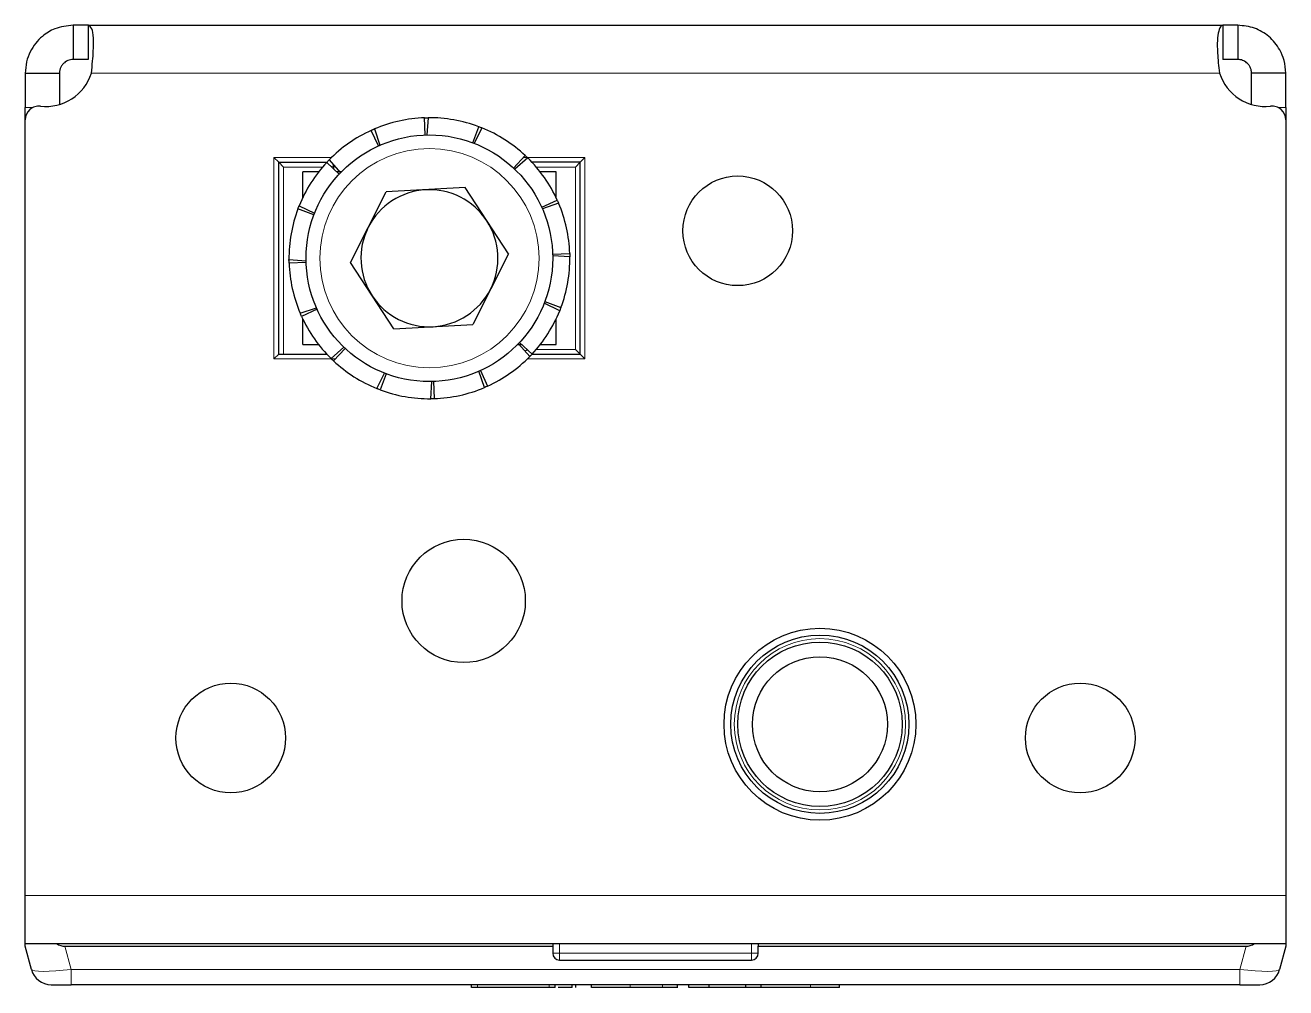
# Model space of a CAD drawing. Header units: millimetres. Extents: x -438 to 2305, y -570 to 586.
# Drawn here: x 104.6 to 196.6, y -569.5 to -499.3 of the extents above; entities that cross this region are included whole.
import ezdxf

# ---------------------------------------------------------------- set-up
doc = ezdxf.new("R2010")
doc.units = ezdxf.units.MM

msp = doc.modelspace()

# ---------------------------------------------------------------- linework, layer by layer
at = {"color": 7, "linetype": 'Continuous', "lineweight": 25}
for p, q in [((108.078, -499.297), (108.078, -501.797)), ((109.165, -499.297), (108.078, -499.297)), ((109.165, -499.297), (109.165, -501.797)), ((109.165, -499.297), (191.992, -499.297)), ((191.992, -499.297), (191.992, -501.797)), ((193.078, -499.297), (191.992, -499.297)), ((193.078, -499.297), (193.078, -501.797)), ((109.165, -501.797), (108.078, -501.797)), ((193.078, -501.797), (191.992, -501.797)), ((104.578, -502.797), (107.078, -502.797)), ((104.578, -502.797), (104.578, -505.3)), ((107.078, -502.797), (107.078, -505.079)), ((196.578, -502.797), (194.078, -502.797)), ((194.078, -505.079), (194.078, -502.797)), ((196.578, -505.3), (196.578, -502.797)), ((104.578, -506.197), (104.578, -505.3)), ((196.578, -505.3), (196.578, -506.197)), ((104.578, -562.797), (104.578, -506.197)), ((130.064, -506.865), (130.468, -508.053)), ((133.772, -507.302), (133.729, -506.053)), ((133.979, -506.047), (133.898, -507.299)), ((137.238, -507.869), (137.676, -506.699)), ((137.909, -506.789), (137.355, -507.914)), ((196.578, -506.197), (196.578, -562.797)), ((130.353, -508.104), (129.836, -506.966)), ((122.728, -508.947), (123.078, -509.297)), ((123.078, -509.297), (126.591, -509.297)), ((123.078, -523.297), (123.078, -509.297)), ((123.078, -509.297), (123.428, -509.647)), ((127.501, -510.153), (126.588, -509.3)), ((126.761, -509.119), (127.588, -510.062)), ((127.078, -509.547), (127.078, -509.758)), ((140.222, -509.72), (141.075, -508.806)), ((141.256, -508.979), (140.313, -509.806)), ((145.078, -509.297), (141.566, -509.297)), ((144.728, -509.647), (145.078, -509.297)), ((145.078, -509.297), (145.428, -508.947)), ((145.078, -523.297), (145.078, -509.297)), ((124.828, -511.881), (124.828, -509.997)), ((125.993, -509.997), (124.828, -509.997)), ((127.651, -509.997), (127.334, -509.997)), ((143.328, -509.997), (142.164, -509.997)), ((143.328, -511.881), (143.328, -509.997)), ((128.314, -516.613), (130.922, -511.463)), ((136.686, -511.146), (130.922, -511.463)), ((139.843, -515.98), (136.686, -511.146)), ((142.271, -512.572), (143.409, -512.054)), ((143.51, -512.283), (142.322, -512.686)), ((125.651, -513.138), (124.481, -512.699)), ((124.571, -512.466), (125.696, -513.02)), ((139.843, -515.98), (137.235, -521.131)), ((143.073, -515.99), (144.322, -515.948)), ((144.328, -516.197), (143.077, -516.116)), ((123.829, -516.396), (125.08, -516.478)), ((125.084, -516.603), (123.834, -516.646)), ((131.47, -521.448), (128.314, -516.613)), ((143.586, -520.127), (142.461, -519.573)), ((142.506, -519.456), (143.676, -519.895)), ((124.647, -520.311), (125.834, -519.907)), ((125.885, -520.022), (124.748, -520.539)), ((124.828, -522.597), (124.828, -520.713)), ((143.328, -522.597), (143.328, -520.713)), ((131.47, -521.448), (137.235, -521.131)), ((141.396, -523.474), (140.569, -522.531)), ((140.655, -522.44), (141.569, -523.294)), ((122.728, -523.647), (123.078, -523.297)), ((123.078, -523.297), (126.591, -523.297)), ((124.828, -522.597), (125.993, -522.597)), ((126.901, -523.614), (127.844, -522.787)), ((127.935, -522.874), (127.081, -523.787)), ((140.506, -522.597), (140.823, -522.597)), ((141.566, -523.297), (145.078, -523.297)), ((142.164, -522.597), (143.328, -522.597)), ((144.728, -522.947), (145.078, -523.297)), ((145.078, -523.297), (145.428, -523.647)), ((130.248, -525.804), (130.802, -524.679)), ((130.919, -524.724), (130.48, -525.894)), ((134.178, -526.546), (134.259, -525.295)), ((134.385, -525.291), (134.427, -526.541)), ((138.092, -525.728), (137.689, -524.541)), ((137.804, -524.49), (138.321, -525.627)), ((104.578, -566.297), (104.578, -562.797)), ((196.578, -562.797), (196.578, -566.297)), ((104.578, -566.497), (104.578, -566.297)), ((104.578, -566.297), (196.578, -566.297)), ((105.031, -568.185), (104.578, -566.497)), ((107.476, -566.497), (143.078, -566.497)), ((143.078, -566.297), (143.078, -566.497)), ((143.078, -566.497), (143.078, -566.997)), ((158.078, -566.297), (158.078, -566.497)), ((158.078, -566.997), (158.078, -566.497)), ((158.078, -566.497), (193.681, -566.497)), ((196.578, -566.497), (196.126, -568.185)), ((196.578, -566.297), (196.578, -566.497)), ((143.578, -567.497), (157.578, -567.497)), ((106.48, -569.297), (107.929, -569.297)), ((193.228, -569.297), (107.929, -569.297)), ((137.151, -569.497), (137.151, -569.297)), ((143.264, -569.497), (143.264, -569.297)), ((144.501, -569.497), (144.501, -569.297)), ((144.754, -569.497), (144.754, -569.297)), ((145.896, -569.497), (145.896, -569.297)), ((152.192, -569.522), (152.192, -569.297)), ((153.005, -569.497), (153.005, -569.297)), ((154.492, -569.497), (154.492, -569.297)), ((157.16, -569.497), (157.16, -569.297)), ((158.291, -569.497), (158.291, -569.297)), ((164.006, -569.497), (164.006, -569.297)), ((193.228, -569.297), (194.677, -569.297)), ((142.83, -569.497), (137.585, -569.497)), ((148.725, -569.497), (145.896, -569.497)), ((154.492, -569.497), (153.005, -569.497)), ((157.16, -569.497), (154.492, -569.497)), ((158.291, -569.497), (157.16, -569.497)), ((158.35, -569.497), (158.291, -569.497))]:
    msp.add_line(p, q, dxfattribs=at)
at = {"color": 8, "linetype": 'Continuous', "lineweight": 18}
for p, q in [((109.41, -502.797), (191.746, -502.797)), ((104.578, -505.3), (105.138, -505.3)), ((196.019, -505.3), (196.578, -505.3)), ((122.728, -508.947), (126.934, -508.947)), ((122.728, -523.647), (122.728, -508.947)), ((126.278, -509.647), (123.428, -509.647)), ((123.428, -509.647), (123.428, -523.297)), ((140.944, -508.947), (145.428, -508.947)), ((144.728, -509.647), (141.878, -509.647)), ((144.728, -522.947), (144.728, -509.647)), ((145.428, -508.947), (145.428, -523.647)), ((141.878, -522.947), (144.728, -522.947)), ((127.213, -523.647), (122.728, -523.647)), ((145.428, -523.647), (141.223, -523.647)), ((104.578, -562.797), (196.578, -562.797)), ((107.476, -566.497), (107.929, -568.185)), ((143.578, -566.297), (143.578, -566.997)), ((157.578, -566.997), (157.578, -566.297)), ((193.228, -568.185), (193.681, -566.497)), ((143.578, -566.997), (143.078, -566.997)), ((143.578, -566.997), (143.578, -567.497)), ((143.578, -566.997), (157.578, -566.997)), ((157.578, -566.997), (158.078, -566.997)), ((157.578, -566.997), (157.578, -567.497)), ((107.929, -568.185), (193.228, -568.185)), ((107.929, -568.185), (107.929, -569.297)), ((193.228, -569.297), (193.228, -568.185)), ((137.585, -569.497), (137.585, -569.297)), ((142.83, -569.497), (142.83, -569.297)), ((148.725, -569.497), (148.725, -569.297)), ((151.086, -569.497), (151.086, -569.297)), ((161.896, -569.497), (161.896, -569.297))]:
    msp.add_line(p, q, dxfattribs=at)
at = {"color": 7, "linetype": 'Continuous', "lineweight": 25}
for centre, radius in [((134.078, -516.297), 9), ((156.578, -514.297), 4), ((136.578, -541.297), 4.5), ((162.578, -550.297), 7), ((162.578, -550.297), 6.5), ((162.578, -550.297), 6), ((162.578, -550.297), 4.925), ((119.578, -551.297), 4), ((181.578, -551.297), 4)]:
    msp.add_circle(centre, radius, dxfattribs=at)
at = {"color": 8, "linetype": 'Continuous', "lineweight": 18}
for centre, radius in [((134.078, -516.297), 8), ((162.578, -550.297), 6.25)]:
    msp.add_circle(centre, radius, dxfattribs=at)
at = {"color": 7, "linetype": 'Continuous', "lineweight": 25}
for centre, radius, start, end in [((106.078, -501.725), 3.5, 263.62063, 342.17471), ((195.078, -501.725), 3.5, 197.82529, 276.37937), ((105.578, -506.197), 1, 83.62063, 180), ((195.578, -506.197), 1, 360, 96.37937), ((134.078, -516.297), 10.25, 91.95052, 113.05461), ((134.078, -516.297), 10.25, 69.45052, 90.55461), ((134.078, -516.297), 10.25, 46.95052, 68.05461), ((134.078, -516.297), 10.25, 114.45052, 135.55461), ((134.078, -516.297), 10.25, 136.95052, 158.05461), ((134.078, -516.297), 10.25, 24.45052, 45.55461), ((134.078, -516.297), 5, 93.14553, 153.14553), ((134.078, -516.297), 5, 33.14553, 93.14553), ((134.078, -516.297), 10.25, 1.95052, 23.05461), ((134.078, -516.297), 10.25, 159.45052, 180.55461), ((134.078, -516.297), 5, 153.14553, 213.14553), ((134.078, -516.297), 5, 333.14553, 33.14553), ((134.078, -516.297), 10.25, 181.95052, 203.05461), ((134.078, -516.297), 10.25, 339.45052, 0.55461), ((134.078, -516.297), 5, 273.14553, 333.14553), ((134.078, -516.297), 5, 213.14553, 273.14553), ((134.078, -516.297), 10.25, 204.45052, 225.55461), ((134.078, -516.297), 10.25, 316.95052, 338.05461), ((134.078, -516.297), 10.25, 294.45052, 315.55461), ((134.078, -516.297), 10.25, 226.95052, 248.05461), ((134.078, -516.297), 10.25, 249.45052, 270.55461), ((134.078, -516.297), 10.25, 271.95052, 293.05461), ((143.578, -566.997), 0.5, 180, 270), ((157.578, -566.997), 0.5, 270, 0), ((106.48, -567.797), 1.5, 195, 270), ((194.677, -567.797), 1.5, 270, 345)]:
    msp.add_arc(centre, radius, start, end, dxfattribs=at)
for centre, major_axis, start_param, end_param in [((104.578, -554.906), (3.099, -11.565), 6.030113, 6.216148), ((196.578, -554.906), (-3.099, -11.565), 0.067037, 0.253072)]:
    msp.add_ellipse(centre, major_axis=major_axis, ratio=0.250563, start_param=start_param, end_param=end_param, dxfattribs=at)
at = {"color": 8, "linetype": 'Continuous', "lineweight": 18}
for centre, major_axis, start_param, end_param in [((108.033, -567.797), (3.003, 0.382), 3.158333, 4.662092), ((193.124, -567.797), (3.003, -0.382), 4.762686, 6.266445)]:
    msp.add_ellipse(centre, major_axis=major_axis, ratio=0.123038, start_param=start_param, end_param=end_param, dxfattribs=at)
at = {"color": 7, "linetype": 'Continuous', "lineweight": 25}
for points, knots in [([(108.078, -499.297), (107.622, -499.347), (106.817, -499.437), (105.907, -500.006), (105.316, -500.606), (104.915, -501.238), (104.634, -501.982), (104.597, -502.52), (104.578, -502.797)], [0, 0, 0, 0, 0.2541487, 0.4482127, 0.5749082, 0.7088724, 0.8504677, 1, 1, 1, 1]), ([(109.41, -502.797), (109.44, -502.502), (109.497, -501.95), (109.565, -501.048), (109.588, -500.165), (109.451, -499.441), (109.262, -499.346), (109.165, -499.297)], [0, 0, 0, 0, 0.16069, 0.3013121, 0.5219513, 0.7535732, 1, 1, 1, 1]), ([(191.992, -499.297), (191.939, -499.313), (191.839, -499.345), (191.692, -499.629), (191.59, -500.09), (191.574, -500.719), (191.594, -501.335), (191.649, -502.04), (191.713, -502.541), (191.746, -502.797)], [0, 0, 0, 0, 0.144067, 0.271276, 0.474907, 0.597997, 0.726338, 0.860245, 1, 1, 1, 1]), ([(196.578, -502.797), (196.554, -502.481), (196.507, -501.89), (196.108, -500.945), (195.395, -500.078), (194.297, -499.421), (193.492, -499.339), (193.078, -499.297)], [0, 0, 0, 0, 0.17084, 0.319217, 0.548103, 0.767822, 1, 1, 1, 1]), ([(108.078, -501.797), (107.951, -501.809), (107.738, -501.831), (107.469, -501.989), (107.291, -502.168), (107.175, -502.351), (107.094, -502.567), (107.084, -502.718), (107.078, -502.797)], [0, 0, 0, 0, 0.296302, 0.497469, 0.615497, 0.73607, 0.863114, 1, 1, 1, 1]), ([(194.078, -502.797), (194.071, -502.707), (194.058, -502.539), (193.965, -502.318), (193.85, -502.151), (193.719, -502.023), (193.58, -501.926), (193.356, -501.82), (193.193, -501.806), (193.078, -501.797)], [0, 0, 0, 0, 0.154359, 0.287283, 0.400435, 0.496544, 0.604314, 0.723151, 1, 1, 1, 1]), ([(129.836, -506.966), (129.874, -506.949), (129.931, -506.923), (130.007, -506.89), (130.045, -506.874), (130.064, -506.865)], [0, 0, 0, 0, 0.499981, 0.749988, 1, 1, 1, 1]), ([(133.729, -506.053), (133.771, -506.051), (133.834, -506.049), (133.917, -506.048), (133.958, -506.047), (133.979, -506.047)], [0, 0, 0, 0, 0.4999808, 0.7499881, 1, 1, 1, 1]), ([(137.676, -506.699), (137.715, -506.714), (137.774, -506.736), (137.851, -506.766), (137.89, -506.782), (137.909, -506.789)], [0, 0, 0, 0, 0.499981, 0.749988, 1, 1, 1, 1]), ([(126.588, -509.3), (126.617, -509.269), (126.659, -509.224), (126.717, -509.164), (126.746, -509.134), (126.761, -509.119)], [0, 0, 0, 0, 0.4999808, 0.7499881, 1, 1, 1, 1]), ([(141.075, -508.806), (141.106, -508.835), (141.151, -508.878), (141.211, -508.935), (141.241, -508.964), (141.256, -508.979)], [0, 0, 0, 0, 0.499981, 0.749988, 1, 1, 1, 1]), ([(143.409, -512.054), (143.426, -512.092), (143.452, -512.149), (143.485, -512.225), (143.502, -512.264), (143.51, -512.283)], [0, 0, 0, 0, 0.499981, 0.749988, 1, 1, 1, 1]), ([(124.481, -512.699), (124.495, -512.66), (124.517, -512.601), (124.548, -512.524), (124.563, -512.485), (124.571, -512.466)], [0, 0, 0, 0, 0.499981, 0.749988, 1, 1, 1, 1]), ([(144.322, -515.948), (144.324, -515.989), (144.326, -516.052), (144.327, -516.135), (144.328, -516.177), (144.328, -516.197)], [0, 0, 0, 0, 0.499981, 0.749988, 1, 1, 1, 1]), ([(123.834, -516.646), (123.833, -516.604), (123.831, -516.542), (123.83, -516.458), (123.829, -516.417), (123.829, -516.396)], [0, 0, 0, 0, 0.499981, 0.749988, 1, 1, 1, 1]), ([(124.748, -520.539), (124.73, -520.501), (124.705, -520.444), (124.672, -520.368), (124.655, -520.33), (124.647, -520.311)], [0, 0, 0, 0, 0.4999808, 0.7499881, 1, 1, 1, 1]), ([(143.676, -519.895), (143.661, -519.934), (143.639, -519.992), (143.609, -520.069), (143.593, -520.108), (143.586, -520.127)], [0, 0, 0, 0, 0.499981, 0.749988, 1, 1, 1, 1]), ([(141.569, -523.294), (141.54, -523.324), (141.497, -523.369), (141.44, -523.429), (141.411, -523.459), (141.396, -523.474)], [0, 0, 0, 0, 0.499981, 0.749988, 1, 1, 1, 1]), ([(127.081, -523.787), (127.051, -523.759), (127.006, -523.716), (126.946, -523.658), (126.916, -523.629), (126.901, -523.614)], [0, 0, 0, 0, 0.499981, 0.749988, 1, 1, 1, 1]), ([(130.48, -525.894), (130.442, -525.88), (130.383, -525.858), (130.306, -525.827), (130.267, -525.812), (130.248, -525.804)], [0, 0, 0, 0, 0.499981, 0.749988, 1, 1, 1, 1]), ([(138.321, -525.627), (138.283, -525.645), (138.226, -525.67), (138.15, -525.703), (138.111, -525.72), (138.092, -525.728)], [0, 0, 0, 0, 0.499981, 0.749988, 1, 1, 1, 1]), ([(134.427, -526.541), (134.386, -526.542), (134.323, -526.544), (134.24, -526.545), (134.198, -526.546), (134.178, -526.546)], [0, 0, 0, 0, 0.499981, 0.749988, 1, 1, 1, 1]), ([(137.585, -569.497), (137.521, -569.497), (137.393, -569.497), (137.252, -569.497), (137.166, -569.497), (137.156, -569.497), (137.151, -569.497)], [0, 0, 0, 0, 0.281303, 0.555629, 0.773878, 1, 1, 1, 1]), ([(143.264, -569.497), (143.256, -569.497), (143.239, -569.497), (143.123, -569.497), (142.982, -569.497), (142.881, -569.497), (142.83, -569.497)], [0, 0, 0, 0, 0.285248, 0.560563, 0.777151, 1, 1, 1, 1]), ([(144.501, -569.497), (144.449, -569.497), (144.339, -569.497), (144.039, -569.497), (143.755, -569.497), (143.55, -569.497), (143.485, -569.497)], [0, 0, 0, 0, 0.255277, 0.538303, 0.854078, 1, 1, 1, 1]), ([(144.324, -569.497), (144.211, -569.497), (143.967, -569.497), (143.662, -569.497), (143.486, -569.497), (143.485, -569.497)], [0, 0, 0, 0, 0.466249, 0.997338, 1, 1, 1, 1]), ([(151.086, -569.497), (150.928, -569.497), (150.569, -569.497), (149.769, -569.497), (149.137, -569.497), (148.725, -569.497)], [0, 0, 0, 0, 0.216742, 0.489643, 1, 1, 1, 1]), ([(152.176, -569.497), (152.181, -569.497), (152.208, -569.497), (152.051, -569.497), (151.683, -569.497), (151.297, -569.497), (151.086, -569.497)], [0, 0, 0, 0, 0.061615, 0.333035, 0.637399, 1, 1, 1, 1]), ([(161.896, -569.497), (161.395, -569.497), (160.459, -569.497), (159.267, -569.497), (158.541, -569.497), (158.361, -569.497), (158.35, -569.497)], [0, 0, 0, 0, 0.381983, 0.713352, 0.984017, 1, 1, 1, 1]), ([(164.006, -569.497), (163.636, -569.497), (162.947, -569.497), (162.229, -569.497), (161.896, -569.497)], [0, 0, 0, 0, 0.5368, 1, 1, 1, 1])]:
    msp.add_open_spline(points, degree=3, knots=knots, dxfattribs=at)
at = {"color": 8, "linetype": 'Continuous', "lineweight": 18}
for points, knots in [([(126.923, -509.613), (126.938, -509.607), (126.975, -509.595), (127.02, -509.574), (127.055, -509.559), (127.075, -509.549), (127.077, -509.547), (127.078, -509.547)], [0, 0, 0, 0, 0.166986, 0.400819, 0.616896, 0.816203, 1, 1, 1, 1]), ([(141.078, -523.047), (141.08, -523.046), (141.082, -523.045), (141.102, -523.035), (141.137, -523.019), (141.181, -522.999), (141.218, -522.986), (141.234, -522.981)], [0, 0, 0, 0, 0.183797, 0.383104, 0.599181, 0.833014, 1, 1, 1, 1])]:
    msp.add_open_spline(points, degree=3, knots=knots, dxfattribs=at)

doc.saveas('drawing.dxf')
